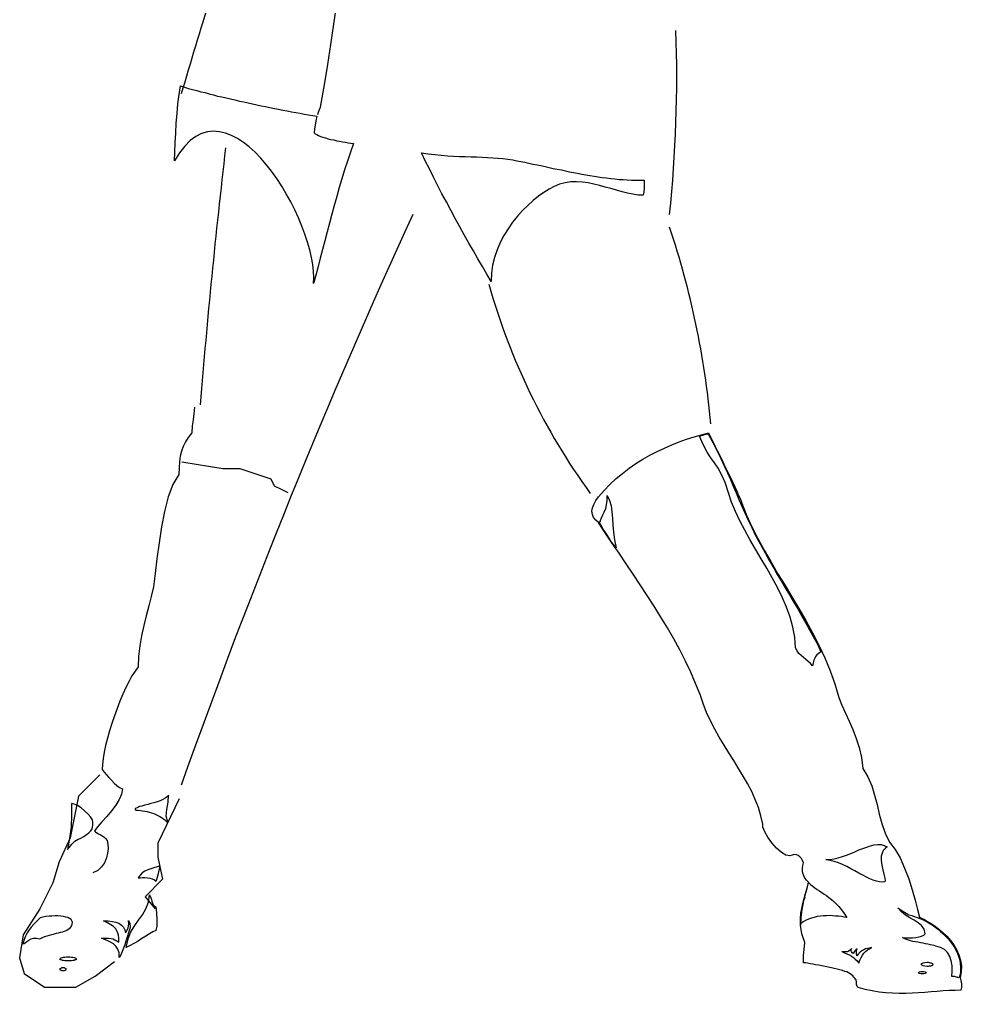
# Model space of a CAD drawing. Extents: x 140.65 to 141.56, y 57.95 to 59.74.
# Drawn here: x 140.655 to 141.555, y 57.95 to 58.88 of the extents above; entities that cross this region are included whole.
import ezdxf

# ---------------------------------------------------------------- set-up
doc = ezdxf.new("R2010")
doc.units = 0
doc.layers.get('0').update_dxf_attribs({"linetype": 'CONTINUOUS'})

msp = doc.modelspace()

# ---------------------------------------------------------------- linework, layer by layer
for p, q in [((140.81003, 58.45759), (140.84927, 58.45105)), ((140.84927, 58.45105), (140.86563, 58.45105)), ((140.86563, 58.45105), (140.89506, 58.44124)), ((140.89506, 58.44124), (140.89833, 58.43471)), ((140.89833, 58.43471), (140.90487, 58.43144)), ((140.90487, 58.43144), (140.91141, 58.42817)), ((140.73168, 58.15839), (140.71139, 58.13811)), ((140.71139, 58.13811), (140.70345, 58.09842)), ((140.80756, 58.13546), (140.78727, 58.09313)), ((140.70345, 58.09842), (140.69286, 58.07549)), ((140.78727, 58.09313), (140.78727, 58.0799)), ((140.69286, 58.07549), (140.68668, 58.05521)), ((140.78727, 58.0799), (140.79168, 58.05873)), ((140.68668, 58.05521), (140.67433, 58.03051)), ((140.79168, 58.05873), (140.77491, 58.04198)), ((140.77491, 58.04198), (140.78462, 58.03051)), ((140.67433, 58.03051), (140.65845, 58.00582)), ((140.65845, 58.00582), (140.65492, 57.98377)), ((140.65492, 57.98377), (140.65933, 57.96878)), ((140.72727, 57.96613), (140.7458, 57.98024)), ((140.65933, 57.96878), (140.67874, 57.95555)), ((140.70874, 57.95555), (140.72727, 57.96613)), ((140.67874, 57.95555), (140.70874, 57.95555))]:
    msp.add_line(p, q)
at = {"linetype": 'CONTINUOUS'}
for points in [[(140.99704, 59.1059), (140.99179, 59.08716), (140.98691, 59.06824), (140.98261, 59.04931), (140.97867, 59.03039), (140.97511, 59.01109), (140.97193, 58.99198), (140.96893, 58.97268), (140.96593, 58.95337), (140.96331, 58.93389), (140.9605, 58.91459), (140.95787, 58.8951), (140.95506, 58.87581), (140.95225, 58.85632), (140.94925, 58.83702), (140.94607, 58.81772), (140.94251, 58.79842), (140.94214, 58.79599), (140.94119, 58.79374), (140.94026, 58.79131), (140.93989, 58.78906)], [(140.93577, 58.62791), (140.93613, 58.63353), (140.93595, 58.63954), (140.9352, 58.64609), (140.93408, 58.65284), (140.93239, 58.65995), (140.93033, 58.66745), (140.92771, 58.67495), (140.9249, 58.68281), (140.92171, 58.6905), (140.91797, 58.69837), (140.91421, 58.70605), (140.90991, 58.71373), (140.9056, 58.72104), (140.90073, 58.72835), (140.89585, 58.7351), (140.89079, 58.74165), (140.88555, 58.74765), (140.88011, 58.75327), (140.87449, 58.75833), (140.86887, 58.76264), (140.86325, 58.76638), (140.85744, 58.76938), (140.85182, 58.77163), (140.84601, 58.77295), (140.8402, 58.77332), (140.83458, 58.77275), (140.82896, 58.77107), (140.82353, 58.76826), (140.81809, 58.76451), (140.81303, 58.75927), (140.80797, 58.7529), (140.8031, 58.74502), (140.80329, 58.75346), (140.80367, 58.76245), (140.80423, 58.77163), (140.80479, 58.781), (140.80554, 58.79037), (140.80629, 58.79955), (140.80741, 58.80836), (140.80873, 58.8166), (140.81247, 58.81548), (140.8164, 58.81435), (140.82034, 58.81341), (140.82428, 58.81229), (140.82821, 58.81117), (140.83233, 58.81023), (140.83627, 58.80911), (140.84039, 58.80817), (140.84432, 58.80704), (140.84845, 58.80611), (140.85257, 58.80517), (140.85669, 58.80423), (140.86082, 58.8033), (140.86512, 58.80217), (140.86925, 58.80142), (140.87337, 58.80049), (140.87749, 58.79955), (140.8818, 58.79862), (140.88593, 58.79768), (140.89005, 58.79693), (140.89417, 58.79599), (140.89848, 58.79524), (140.9026, 58.79449), (140.90672, 58.79356), (140.91084, 58.7928), (140.91496, 58.79205), (140.91909, 58.79131), (140.92302, 58.79056), (140.92715, 58.7898), (140.93108, 58.78906), (140.9352, 58.7885), (140.93914, 58.78775), (140.9382, 58.78325), (140.93745, 58.77931), (140.93689, 58.77556), (140.93651, 58.77182), (140.93764, 58.77088), (140.93914, 58.77013), (140.94082, 58.76919), (140.9427, 58.76845), (140.94495, 58.7677), (140.94738, 58.76694), (140.94981, 58.7662), (140.95244, 58.76564), (140.95525, 58.76507), (140.95806, 58.76433), (140.96087, 58.76376), (140.96368, 58.76339), (140.9663, 58.76282), (140.96912, 58.76226), (140.97155, 58.76189), (140.97399, 58.76151), (140.97118, 58.75327), (140.96837, 58.74484), (140.96556, 58.73641), (140.96312, 58.72797), (140.9605, 58.71954), (140.95806, 58.71111), (140.95581, 58.70249), (140.95357, 58.69406), (140.95113, 58.68562), (140.94907, 58.6772), (140.94682, 58.66877), (140.94457, 58.66052), (140.94232, 58.65227), (140.94026, 58.64403), (140.93801, 58.63597), (140.93577, 58.62791)], [(141.25092, 58.71224), (141.24605, 58.71242), (141.24118, 58.71317), (141.23612, 58.71429), (141.23087, 58.71561), (141.22562, 58.7171), (141.22019, 58.71861), (141.21475, 58.7201), (141.20932, 58.7216), (141.20388, 58.72291), (141.19845, 58.72403), (141.19283, 58.72479), (141.1874, 58.72516), (141.18196, 58.72498), (141.17653, 58.72423), (141.1711, 58.72291), (141.16585, 58.72066), (141.16098, 58.71804), (141.15611, 58.71485), (141.15105, 58.7113), (141.1458, 58.70718), (141.14074, 58.70249), (141.13568, 58.69762), (141.13081, 58.69219), (141.12613, 58.68638), (141.12182, 58.6802), (141.11788, 58.67383), (141.11432, 58.66708), (141.11133, 58.65995), (141.10889, 58.65284), (141.10702, 58.64534), (141.1059, 58.63766), (141.10571, 58.62998), (141.10159, 58.63691), (141.09728, 58.64422), (141.09297, 58.65153), (141.08866, 58.65902), (141.08435, 58.66652), (141.08004, 58.67439), (141.07573, 58.68207), (141.07142, 58.68994), (141.06711, 58.698), (141.06299, 58.70587), (141.05868, 58.71373), (141.05456, 58.72179), (141.05062, 58.72966), (141.04669, 58.73734), (141.04276, 58.74502), (141.039, 58.7527), (141.04557, 58.75177), (141.05174, 58.75102), (141.05793, 58.75046), (141.06393, 58.7499), (141.06974, 58.74952), (141.07554, 58.74933), (141.08117, 58.74914), (141.0866, 58.74896), (141.09184, 58.74877), (141.09709, 58.74858), (141.10215, 58.7484), (141.10721, 58.74802), (141.11207, 58.74765), (141.11695, 58.74727), (141.12163, 58.74671), (141.12632, 58.74596), (141.13025, 58.74521), (141.13399, 58.74446), (141.13793, 58.74372), (141.14168, 58.74296), (141.14562, 58.74203), (141.14955, 58.74128), (141.1533, 58.74053), (141.15723, 58.73959), (141.16117, 58.73884), (141.16491, 58.73791), (141.16885, 58.73715), (141.17278, 58.73641), (141.17672, 58.73547), (141.18046, 58.73472), (141.1844, 58.73397), (141.18833, 58.73322), (141.19227, 58.73247), (141.1962, 58.73172), (141.20014, 58.73116), (141.20408, 58.73041), (141.20801, 58.72985), (141.21194, 58.72928), (141.21588, 58.72872), (141.22, 58.72835), (141.22393, 58.72779), (141.22787, 58.72741), (141.2318, 58.72722), (141.23574, 58.72685), (141.23986, 58.72666), (141.2438, 58.72648), (141.24792, 58.72648), (141.25185, 58.72648), (141.25204, 58.72329), (141.25185, 58.71917), (141.25148, 58.71523), (141.25092, 58.71224)], [(140.82203, 58.50987), (140.82165, 58.5035), (140.8209, 58.49769), (140.81996, 58.49189), (140.81959, 58.48532), (140.81622, 58.48083), (140.81359, 58.47652), (140.81134, 58.47221), (140.80985, 58.46771), (140.80854, 58.46302), (140.80779, 58.45778), (140.80741, 58.45216), (140.80722, 58.4456), (140.80142, 58.43604), (140.79692, 58.42405), (140.79336, 58.41019), (140.79055, 58.39538), (140.7883, 58.38002), (140.78624, 58.36503), (140.78456, 58.35079), (140.78287, 58.33823), (140.7808, 58.32905), (140.77856, 58.31987), (140.77612, 58.31051), (140.77369, 58.30114), (140.77162, 58.29139), (140.76994, 58.28184), (140.76863, 58.27172), (140.76825, 58.2616), (140.76544, 58.25767), (140.76244, 58.25317), (140.75963, 58.24793), (140.75664, 58.24193), (140.75382, 58.23574), (140.75083, 58.229), (140.7482, 58.22206), (140.74558, 58.21495), (140.74314, 58.20764), (140.74089, 58.20052), (140.73902, 58.19359), (140.73715, 58.18665), (140.73584, 58.18028), (140.7349, 58.1741), (140.73415, 58.16848), (140.73396, 58.1636), (140.73584, 58.16117), (140.73808, 58.15854), (140.74033, 58.15592), (140.74277, 58.1533), (140.74539, 58.15068), (140.74802, 58.14843), (140.75063, 58.14655), (140.75345, 58.14506), (140.75252, 58.14018), (140.75027, 58.13493), (140.74689, 58.12951), (140.74277, 58.12407), (140.73827, 58.11864), (140.73378, 58.11358), (140.72984, 58.10908), (140.72647, 58.10514), (140.72759, 58.10421), (140.7289, 58.10327), (140.7304, 58.10233), (140.7319, 58.10158), (140.73359, 58.10046), (140.73546, 58.09934), (140.73715, 58.09783), (140.73884, 58.09596), (140.7394, 58.0924), (140.73958, 58.08828), (140.7392, 58.08379), (140.73808, 58.0791), (140.73621, 58.0746), (140.7334, 58.07067), (140.72966, 58.06729), (140.72497, 58.06486)], [(141.40643, 58.04574), (141.40756, 58.05006), (141.40887, 58.05605), (141.407, 58.05793), (141.4055, 58.05998), (141.40438, 58.06205), (141.40362, 58.06448), (141.40326, 58.06692), (141.40326, 58.06936), (141.40362, 58.07198), (141.40419, 58.0746), (141.40326, 58.07685), (141.40213, 58.07872), (141.40081, 58.08023), (141.39913, 58.08135), (141.39744, 58.0821), (141.39538, 58.08228), (141.39332, 58.08191), (141.39107, 58.08116), (141.38733, 58.08172), (141.38301, 58.08435), (141.37852, 58.08847), (141.37403, 58.09353), (141.37009, 58.09896), (141.36709, 58.10421), (141.3654, 58.10852), (141.36521, 58.11133), (141.36353, 58.11938), (141.36109, 58.12726), (141.3581, 58.13493), (141.35472, 58.14262), (141.35079, 58.15012), (141.34667, 58.15742), (141.34217, 58.16473), (141.33767, 58.17222), (141.33299, 58.17953), (141.32831, 58.18702), (141.32362, 58.19452), (141.31931, 58.20221), (141.31519, 58.21007), (141.31144, 58.21813), (141.30826, 58.22656), (141.30544, 58.23518), (141.30113, 58.24586), (141.29645, 58.25655), (141.29139, 58.26722), (141.28596, 58.2779), (141.28015, 58.28839), (141.27415, 58.29889), (141.26778, 58.3092), (141.26141, 58.31969), (141.25466, 58.32981), (141.24811, 58.34011), (141.24136, 58.35023), (141.23462, 58.36016), (141.22787, 58.37027), (141.22113, 58.38002), (141.21475, 58.38976), (141.20838, 58.39951), (141.20557, 58.40175), (141.20351, 58.40438), (141.20239, 58.40719), (141.20201, 58.41037), (141.20239, 58.41356), (141.2037, 58.41694), (141.20557, 58.42049), (141.20838, 58.42405), (141.21363, 58.43024), (141.21906, 58.43604), (141.22506, 58.44148), (141.23106, 58.44654), (141.23743, 58.45141), (141.2438, 58.45591), (141.25054, 58.46003), (141.25729, 58.46396), (141.26422, 58.46752), (141.27134, 58.47071), (141.27827, 58.47389), (141.2854, 58.4767), (141.29251, 58.47914), (141.29964, 58.48139), (141.30657, 58.48345), (141.3135, 58.48532), (141.31537, 58.4812), (141.31744, 58.47708), (141.31949, 58.47277), (141.32156, 58.46846), (141.32381, 58.46415), (141.32606, 58.45965), (141.32811, 58.45535), (141.33036, 58.45085), (141.33243, 58.44654), (141.33467, 58.44204), (141.33673, 58.43792), (141.33861, 58.43361), (141.34048, 58.42949), (141.34217, 58.42555), (141.34386, 58.4218), (141.34535, 58.41806), (141.34985, 58.40663), (141.35491, 58.39538), (141.36053, 58.38433), (141.36653, 58.37328), (141.3729, 58.36222), (141.37945, 58.35098), (141.38639, 58.33992), (141.39313, 58.32868), (141.39988, 58.31744), (141.40643, 58.30582), (141.4128, 58.2942), (141.41899, 58.2824), (141.42461, 58.27041), (141.42967, 58.25804), (141.43417, 58.24548), (141.43791, 58.23256), (141.44091, 58.22507), (141.44428, 58.21738), (141.44785, 58.2097), (141.45141, 58.20183), (141.45459, 58.19339), (141.4574, 58.18459), (141.45947, 58.17503), (141.46077, 58.16473), (141.46583, 58.15667), (141.46958, 58.14805), (141.4722, 58.13925), (141.47445, 58.13025), (141.47652, 58.12107), (141.47895, 58.11189), (141.48214, 58.10289), (141.48645, 58.09409), (141.49169, 58.08734), (141.49657, 58.0791), (141.50087, 58.06936), (141.50481, 58.05924), (141.50818, 58.04875), (141.51099, 58.03881), (141.51324, 58.03001), (141.51493, 58.02251), (141.51698, 58.02157), (141.5198, 58.02027), (141.5228, 58.01858), (141.52617, 58.01651), (141.52992, 58.0139), (141.53366, 58.01108), (141.53741, 58.00789), (141.54116, 58.00434), (141.54453, 58.0004), (141.54772, 57.9961), (141.55034, 57.9916), (141.55259, 57.98672), (141.55409, 57.98148), (141.55503, 57.97623), (141.55484, 57.97042), (141.5539, 57.96462), (141.55465, 57.96199), (141.55521, 57.95881), (141.55521, 57.95562), (141.55465, 57.95281), (141.54902, 57.95263), (141.54341, 57.95243), (141.53779, 57.95206), (141.53198, 57.95168), (141.52617, 57.95112), (141.52017, 57.95056), (141.51418, 57.95019), (141.50818, 57.94981), (141.502, 57.94962), (141.49563, 57.94962), (141.48926, 57.94981), (141.48289, 57.95019), (141.47652, 57.95094), (141.46977, 57.95206), (141.46321, 57.95356), (141.45647, 57.95544), (141.45553, 57.95637), (141.45497, 57.95825), (141.45478, 57.96049), (141.45459, 57.96274), (141.45384, 57.96349), (141.4531, 57.96442), (141.45234, 57.96536), (141.45122, 57.96649), (141.4501, 57.96743), (141.44878, 57.96855), (141.44729, 57.96948), (141.4456, 57.97024), (141.44372, 57.9708), (141.44147, 57.97155), (141.43904, 57.97211), (141.43642, 57.97286), (141.43361, 57.97342), (141.4308, 57.97417), (141.4278, 57.97473), (141.4248, 57.97549), (141.4218, 57.97605), (141.41881, 57.97661), (141.41581, 57.97717), (141.41318, 57.97754), (141.41056, 57.9781), (141.40812, 57.97848), (141.40607, 57.97886), (141.40419, 57.97904), (141.40419, 57.98598), (141.40438, 57.98897), (141.40475, 57.99178), (141.4055, 57.99834), (141.40269, 58.00677), (141.40138, 58.01502), (141.40138, 58.01502), (141.40138, 58.01633)], [(141.4128, 58.26272), (141.41093, 58.26497), (141.40868, 58.26685), (141.40643, 58.26872), (141.40419, 58.27059), (141.40194, 58.27247), (141.39988, 58.27453), (141.39819, 58.27696), (141.39669, 58.27997), (141.39595, 58.2899), (141.39407, 58.29964), (141.39145, 58.3092), (141.38807, 58.31875), (141.38395, 58.32812), (141.37945, 58.33749), (141.37439, 58.34667), (141.36915, 58.35604), (141.36372, 58.36503), (141.35828, 58.37421), (141.35304, 58.38321), (141.34798, 58.3922), (141.34329, 58.40119), (141.33917, 58.41), (141.33542, 58.41899), (141.33261, 58.42799), (141.32924, 58.43792), (141.32587, 58.44542), (141.3225, 58.45141), (141.31912, 58.45647), (141.31556, 58.46134), (141.31219, 58.46678), (141.30863, 58.47352), (141.30488, 58.48214), (141.30582, 58.48251), (141.30675, 58.48289), (141.30788, 58.48307), (141.309, 58.48345), (141.31031, 58.48383), (141.31125, 58.48401), (141.31238, 58.4842), (141.31312, 58.48439), (141.31762, 58.47596), (141.32156, 58.46808), (141.32531, 58.46078), (141.32849, 58.45384), (141.33148, 58.4471), (141.3343, 58.44054), (141.33711, 58.43417), (141.33974, 58.42799), (141.34235, 58.42162), (141.34516, 58.41525), (141.34816, 58.40869), (141.35117, 58.40195), (141.35472, 58.39482), (141.35847, 58.38714), (141.36278, 58.37909), (141.36746, 58.37047), (141.36971, 58.36615), (141.37252, 58.36129), (141.37571, 58.35585), (141.37908, 58.35004), (141.38283, 58.34386), (141.38658, 58.3373), (141.3907, 58.33055), (141.39464, 58.32381), (141.39876, 58.31706), (141.40269, 58.31013), (141.40643, 58.30357), (141.41, 58.29721), (141.41318, 58.2912), (141.41618, 58.28558), (141.41881, 58.28053), (141.42086, 58.27603), (141.41937, 58.27509), (141.41806, 58.27415), (141.41693, 58.27303), (141.41581, 58.27172), (141.41487, 58.27003), (141.41412, 58.26798), (141.41337, 58.26553), (141.4128, 58.26272)], [(141.21663, 58.42555), (141.21888, 58.42068), (141.22037, 58.41543), (141.22113, 58.40981), (141.22169, 58.40363), (141.22206, 58.39707), (141.22262, 58.39032), (141.22356, 58.38302), (141.22506, 58.37533), (141.223, 58.37815), (141.22075, 58.38096), (141.21888, 58.38395), (141.21682, 58.38714), (141.21494, 58.39014), (141.21288, 58.39333), (141.21101, 58.39632), (141.20914, 58.39914), (141.21007, 58.40157), (141.21119, 58.40419), (141.2125, 58.40681), (141.21382, 58.40963), (141.21513, 58.413), (141.21607, 58.41656), (141.21663, 58.42068), (141.21663, 58.42555)], [(140.79748, 58.13906), (140.79617, 58.13756), (140.79411, 58.13625), (140.79186, 58.13493), (140.78924, 58.13381), (140.78643, 58.13288), (140.78343, 58.13194), (140.78043, 58.131), (140.77743, 58.13025), (140.77462, 58.12951), (140.772, 58.12875), (140.76975, 58.12819), (140.76788, 58.12744), (140.76638, 58.12669), (140.76563, 58.12613), (140.76544, 58.12538), (140.76619, 58.12463), (140.76825, 58.12463), (140.7705, 58.12444), (140.77256, 58.12426), (140.77481, 58.12388), (140.77687, 58.1235), (140.77893, 58.12294), (140.78118, 58.1222), (140.78324, 58.12145), (140.78512, 58.12069), (140.78717, 58.11976), (140.78905, 58.11882), (140.79073, 58.1177), (140.79242, 58.11657), (140.79392, 58.11545), (140.79523, 58.11432), (140.79655, 58.1132), (140.79523, 58.1192), (140.79579, 58.12557), (140.79692, 58.13232), (140.79748, 58.13906)], [(140.70079, 58.08716), (140.7023, 58.08903), (140.70361, 58.09072), (140.70492, 58.0924), (140.70642, 58.0939), (140.70792, 58.09503), (140.70941, 58.09615), (140.7111, 58.09709), (140.71298, 58.09765), (140.71635, 58.09952), (140.71897, 58.1014), (140.72122, 58.10309), (140.72272, 58.10477), (140.72403, 58.10646), (140.72478, 58.10852), (140.72516, 58.11058), (140.72516, 58.11301), (140.72459, 58.11545), (140.72272, 58.11845), (140.72028, 58.12126), (140.7171, 58.12426), (140.71373, 58.12688), (140.71035, 58.12913), (140.70716, 58.13044), (140.70455, 58.131), (140.70473, 58.11995), (140.70417, 58.10889), (140.70286, 58.09783), (140.70079, 58.08716)], [(141.42555, 58.0776), (141.42948, 58.0776), (141.43342, 58.07816), (141.43735, 58.0791), (141.44147, 58.08041), (141.44541, 58.08172), (141.44934, 58.08341), (141.45328, 58.08509), (141.45722, 58.08678), (141.46096, 58.08828), (141.46471, 58.08959), (141.46827, 58.09072), (141.47183, 58.09166), (141.4752, 58.09203), (141.47839, 58.09184), (141.48138, 58.09109), (141.4842, 58.08978), (141.48289, 58.08903), (141.48176, 58.08791), (141.48045, 58.08622), (141.47933, 58.08379), (141.47839, 58.08079), (141.47839, 58.07685), (141.47895, 58.07236), (141.47989, 58.06786), (141.48101, 58.06355), (141.48176, 58.0598), (141.48214, 58.05737), (141.48176, 58.05624), (141.47933, 58.05586), (141.47689, 58.05624), (141.47408, 58.0568), (141.4709, 58.05793), (141.46771, 58.05924), (141.46433, 58.06093), (141.46077, 58.0628), (141.45703, 58.06467), (141.45328, 58.06673), (141.44953, 58.0688), (141.4456, 58.07085), (141.44147, 58.07273), (141.43754, 58.07441), (141.43342, 58.07573), (141.42948, 58.07685), (141.42555, 58.0776)], [(140.78942, 58.07161), (140.78661, 58.07067), (140.78343, 58.06973), (140.78043, 58.0688), (140.77762, 58.06767), (140.77481, 58.06655), (140.77219, 58.06486), (140.77012, 58.0628), (140.76844, 58.06018), (140.77032, 58.06018), (140.77256, 58.06036), (140.77481, 58.06036), (140.77725, 58.06018), (140.7795, 58.0598), (140.78175, 58.05924), (140.7838, 58.0583), (140.78549, 58.05699), (140.78643, 58.05998), (140.78774, 58.0643), (140.78886, 58.06842), (140.78942, 58.07161)], [(141.40906, 58.05568), (141.41093, 58.0538), (141.413, 58.05212), (141.41505, 58.05043), (141.41712, 58.04893), (141.41937, 58.04762), (141.42162, 58.04612), (141.42387, 58.04462), (141.42611, 58.04313), (141.42836, 58.04144), (141.4308, 58.03957), (141.43323, 58.0375), (141.43548, 58.03525), (141.43811, 58.03263), (141.44054, 58.02963), (141.44297, 58.02607), (141.4456, 58.02233), (141.44297, 58.0227), (141.44035, 58.02308), (141.43773, 58.02345), (141.43492, 58.02364), (141.43192, 58.02382), (141.42911, 58.02401), (141.42611, 58.02382), (141.4233, 58.02382), (141.4203, 58.02345), (141.4173, 58.02308), (141.41449, 58.02233), (141.41168, 58.02157), (141.40906, 58.02064), (141.40625, 58.01952), (141.40382, 58.01802), (141.40138, 58.01633), (141.40138, 58.02139), (141.40175, 58.02626), (141.40269, 58.03095), (141.40362, 58.03563), (141.40494, 58.04031), (141.40625, 58.04518), (141.40775, 58.05024), (141.40906, 58.05568)], [(140.75682, 57.99365), (140.75869, 58.00171), (140.7615, 58.00846), (140.76507, 58.01446), (140.76881, 58.0197), (140.77256, 58.02495), (140.77574, 58.03057), (140.77818, 58.03676), (140.77912, 58.04406), (140.77987, 58.04275), (140.78043, 58.04106), (140.78099, 58.03937), (140.78137, 58.0375), (140.78193, 58.03582), (140.78268, 58.03432), (140.7838, 58.03319), (140.78512, 58.03244), (140.78587, 58.02663), (140.78624, 58.02008), (140.78624, 58.01408), (140.78512, 58.00977), (140.78231, 58.00846), (140.77912, 58.00659), (140.77556, 58.00452), (140.772, 58.00209), (140.76825, 57.99965), (140.76431, 57.99741), (140.76057, 57.99534), (140.75682, 57.99365)], [(141.40531, 58.04162), (141.404, 58.03712), (141.40382, 58.03619)], [(141.40531, 58.04162), (141.40587, 58.04369), (141.40643, 58.04574), (141.40643, 58.04574)], [(141.40643, 58.04574), (141.40643, 58.04574)], [(141.40382, 58.03619), (141.4025, 58.03001), (141.40157, 58.0227), (141.40138, 58.01502), (141.40138, 58.01633)], [(141.51718, 58.02064), (141.52036, 58.01914), (141.52336, 58.01745), (141.52636, 58.01558), (141.52935, 58.01352), (141.53235, 58.01127), (141.53498, 58.00902), (141.53779, 58.00659), (141.54022, 58.00415), (141.54266, 58.00153), (141.54472, 57.99891), (141.54678, 57.99628), (141.54846, 57.99347), (141.55015, 57.99066), (141.55147, 57.98785), (141.5524, 57.98523), (141.55315, 57.98242), (141.5539, 57.97886), (141.55428, 57.97417), (141.55409, 57.96911), (141.55296, 57.96462), (141.5524, 57.9648), (141.55147, 57.96499), (141.55053, 57.96536), (141.54959, 57.96555), (141.54866, 57.96574), (141.54753, 57.96574), (141.54659, 57.96574), (141.54585, 57.96574), (141.54622, 57.97099), (141.54622, 57.97623), (141.54528, 57.98091), (141.54397, 57.98503), (141.54172, 57.98879), (141.53891, 57.9916), (141.53516, 57.99365), (141.53066, 57.99478), (141.52917, 57.99534), (141.52729, 57.99572), (141.52542, 57.99628), (141.52317, 57.99666), (141.52092, 57.99722), (141.51849, 57.99759), (141.51605, 57.99815), (141.51361, 57.99853), (141.51118, 57.99909), (141.50874, 57.99947), (141.50649, 58.00003), (141.50443, 58.00059), (141.50275, 58.00115), (141.50106, 58.00171), (141.49975, 58.00247), (141.49882, 58.00303), (141.50181, 58.00284), (141.50499, 58.00284), (141.50837, 58.00284), (141.51155, 58.00321), (141.51455, 58.00377), (141.51698, 58.00434), (141.51905, 58.00546), (141.52055, 58.00659), (141.51943, 58.01108), (141.51698, 58.01446), (141.5138, 58.01727), (141.50987, 58.0197), (141.50575, 58.02195), (141.50162, 58.02439), (141.49769, 58.02758), (141.4945, 58.03151), (141.49862, 58.02851), (141.50219, 58.02645), (141.50499, 58.02495), (141.50762, 58.02401), (141.50987, 58.02326), (141.51212, 58.02251), (141.51455, 58.02176), (141.51718, 58.02064)], [(140.65826, 57.99703), (140.65939, 57.99741), (140.66051, 57.99815), (140.66201, 57.99928), (140.66389, 58.00059), (140.66594, 58.00171), (140.66819, 58.00247), (140.67119, 58.00247), (140.67438, 58.0019), (140.67681, 58.00303), (140.67906, 58.00396), (140.6815, 58.00472), (140.68375, 58.00546), (140.68599, 58.00602), (140.68824, 58.00659), (140.6903, 58.00715), (140.69237, 58.00753), (140.69442, 58.00809), (140.6963, 58.00865), (140.69798, 58.00921), (140.69967, 58.00996), (140.70117, 58.01071), (140.70248, 58.01165), (140.70361, 58.01277), (140.70455, 58.01408), (140.70529, 58.01595), (140.70548, 58.01764), (140.70492, 58.01896), (140.70417, 58.02027), (140.70286, 58.0212), (140.70117, 58.02214), (140.69911, 58.0227), (140.69686, 58.02326), (140.69442, 58.02364), (140.69161, 58.02382), (140.689, 58.02382), (140.68599, 58.02364), (140.68318, 58.02345), (140.68018, 58.02308), (140.67737, 58.02251), (140.67475, 58.02195), (140.67156, 58.01876), (140.66857, 58.01595), (140.66614, 58.01314), (140.66407, 58.01052), (140.66238, 58.00771), (140.6607, 58.00452), (140.65939, 58.00115), (140.65826, 57.99703)], [(140.75027, 57.9841), (140.75007, 57.98841), (140.74895, 57.99197), (140.74708, 57.99478), (140.74464, 57.99703), (140.74183, 57.99871), (140.73884, 58.00022), (140.73603, 58.00134), (140.7334, 58.00247), (140.73696, 58.00265), (140.73996, 58.00265), (140.74239, 58.00228), (140.74446, 58.00171), (140.74614, 58.00096), (140.74746, 58.00022), (140.74876, 57.99947), (140.74989, 57.99871), (140.74989, 58.00265), (140.74951, 58.00584), (140.74839, 58.00884), (140.74689, 58.01127), (140.74483, 58.01352), (140.74221, 58.01539), (140.73902, 58.01727), (140.73527, 58.01896), (140.73977, 58.01896), (140.7437, 58.01858), (140.74708, 58.01783), (140.74989, 58.01671), (140.75232, 58.01502), (140.7542, 58.01296), (140.75551, 58.01052), (140.75626, 58.00771), (140.75738, 58.00958), (140.75869, 58.01239), (140.75945, 58.01577), (140.75907, 58.01932), (140.76038, 58.01651), (140.76057, 58.01333), (140.76001, 58.01033), (140.75925, 58.00771), (140.75851, 58.00546), (140.75757, 58.00265), (140.75664, 57.99965), (140.7557, 57.99628), (140.75439, 57.99291), (140.75308, 57.98972), (140.75176, 57.98672), (140.75027, 57.9841)], [(141.45703, 57.97867), (141.45796, 57.98148), (141.45928, 57.9841), (141.46059, 57.98635), (141.4619, 57.98822), (141.46359, 57.98972), (141.46527, 57.99122), (141.46714, 57.99234), (141.46902, 57.99347), (141.46734, 57.99309), (141.46546, 57.99272), (141.46359, 57.99216), (141.4619, 57.99141), (141.46003, 57.99029), (141.45834, 57.98916), (141.45665, 57.98748), (141.45515, 57.9856), (141.45478, 57.98748), (141.45478, 57.98916), (141.45497, 57.99085), (141.45553, 57.99216), (141.45459, 57.99178), (141.45366, 57.99085), (141.45272, 57.98935), (141.45178, 57.98785), (141.45085, 57.98841), (141.4501, 57.98935), (141.44972, 57.99085), (141.44991, 57.99253), (141.44897, 57.99141), (141.44804, 57.99066), (141.44691, 57.98991), (141.44597, 57.98953), (141.44485, 57.98935), (141.44354, 57.98935), (141.44241, 57.98953), (141.44091, 57.98972), (141.44335, 57.9886), (141.4456, 57.98766), (141.44785, 57.98654), (141.44991, 57.98541), (141.45197, 57.9841), (141.45366, 57.9826), (141.45553, 57.98073), (141.45703, 57.97867)], [(140.70155, 57.98467), (140.70304, 57.98467), (140.70455, 57.98447), (140.70585, 57.98429), (140.70716, 57.9841), (140.7081, 57.98373), (140.70885, 57.98335), (140.70923, 57.98298), (140.70941, 57.9826), (140.70923, 57.98223), (140.70885, 57.98185), (140.7081, 57.98166), (140.70716, 57.98129), (140.70585, 57.9811), (140.70455, 57.98091), (140.70304, 57.98073), (140.70155, 57.98073), (140.69986, 57.98073), (140.69836, 57.98091), (140.69705, 57.9811), (140.69593, 57.98129), (140.6948, 57.98166), (140.69405, 57.98185), (140.69368, 57.98223), (140.69349, 57.9826), (140.69368, 57.98298), (140.69405, 57.98335), (140.6948, 57.98373), (140.69593, 57.9841), (140.69705, 57.98429), (140.69836, 57.98447), (140.69986, 57.98467), (140.70155, 57.98467)], [(140.69649, 57.97454), (140.69761, 57.97436), (140.69855, 57.97398), (140.69911, 57.97361), (140.6993, 57.97286), (140.69911, 57.97211), (140.69855, 57.97173), (140.69761, 57.97136), (140.69649, 57.97117), (140.69537, 57.97136), (140.69461, 57.97173), (140.69386, 57.97211), (140.69368, 57.97286), (140.69386, 57.97361), (140.69461, 57.97398), (140.69537, 57.97436), (140.69649, 57.97454)], [(141.52223, 57.97942), (141.52336, 57.97942), (141.52429, 57.97923), (141.52542, 57.97904), (141.52617, 57.97886), (141.52692, 57.97867), (141.52748, 57.97829), (141.52767, 57.97773), (141.52785, 57.97736), (141.52767, 57.97698), (141.52748, 57.97661), (141.52692, 57.97623), (141.52617, 57.97605), (141.52542, 57.97585), (141.52429, 57.97567), (141.52336, 57.97549), (141.52223, 57.97549), (141.52017, 57.97567), (141.51849, 57.97605), (141.51718, 57.97661), (141.5168, 57.97736), (141.51718, 57.97829), (141.51849, 57.97886), (141.52017, 57.97923), (141.52223, 57.97942)], [(141.51774, 57.9708), (141.51923, 57.97061), (141.52036, 57.97042), (141.52111, 57.97005), (141.52148, 57.96967), (141.52111, 57.96911), (141.52036, 57.96874), (141.51923, 57.96855), (141.51774, 57.96836), (141.51624, 57.96855), (141.51511, 57.96874), (141.51437, 57.96911), (141.51399, 57.96967), (141.51437, 57.97005), (141.51511, 57.97042), (141.51624, 57.97061), (141.51774, 57.9708)]]:
    msp.add_lwpolyline(points, dxfattribs=at)
for centre, radius, start, end in [((144.7444, 57.6623), 4.09859, 161.08807, 163.75355), ((140.01582, 58.82528), 1.26721, 354.04665, 2.00158), ((147.52962, 57.97374), 6.72355, 173.306147, 175.407361), ((147.03359, 55.94067), 6.60414, 155.361741, 160.468488), ((140.49644, 58.42012), 0.82247, 5.14828, 18.54694), ((141.71182, 58.79883), 0.63211, 195.75396, 216.00039)]:
    msp.add_arc(centre, radius, start, end)

doc.saveas('drawing.dxf')
